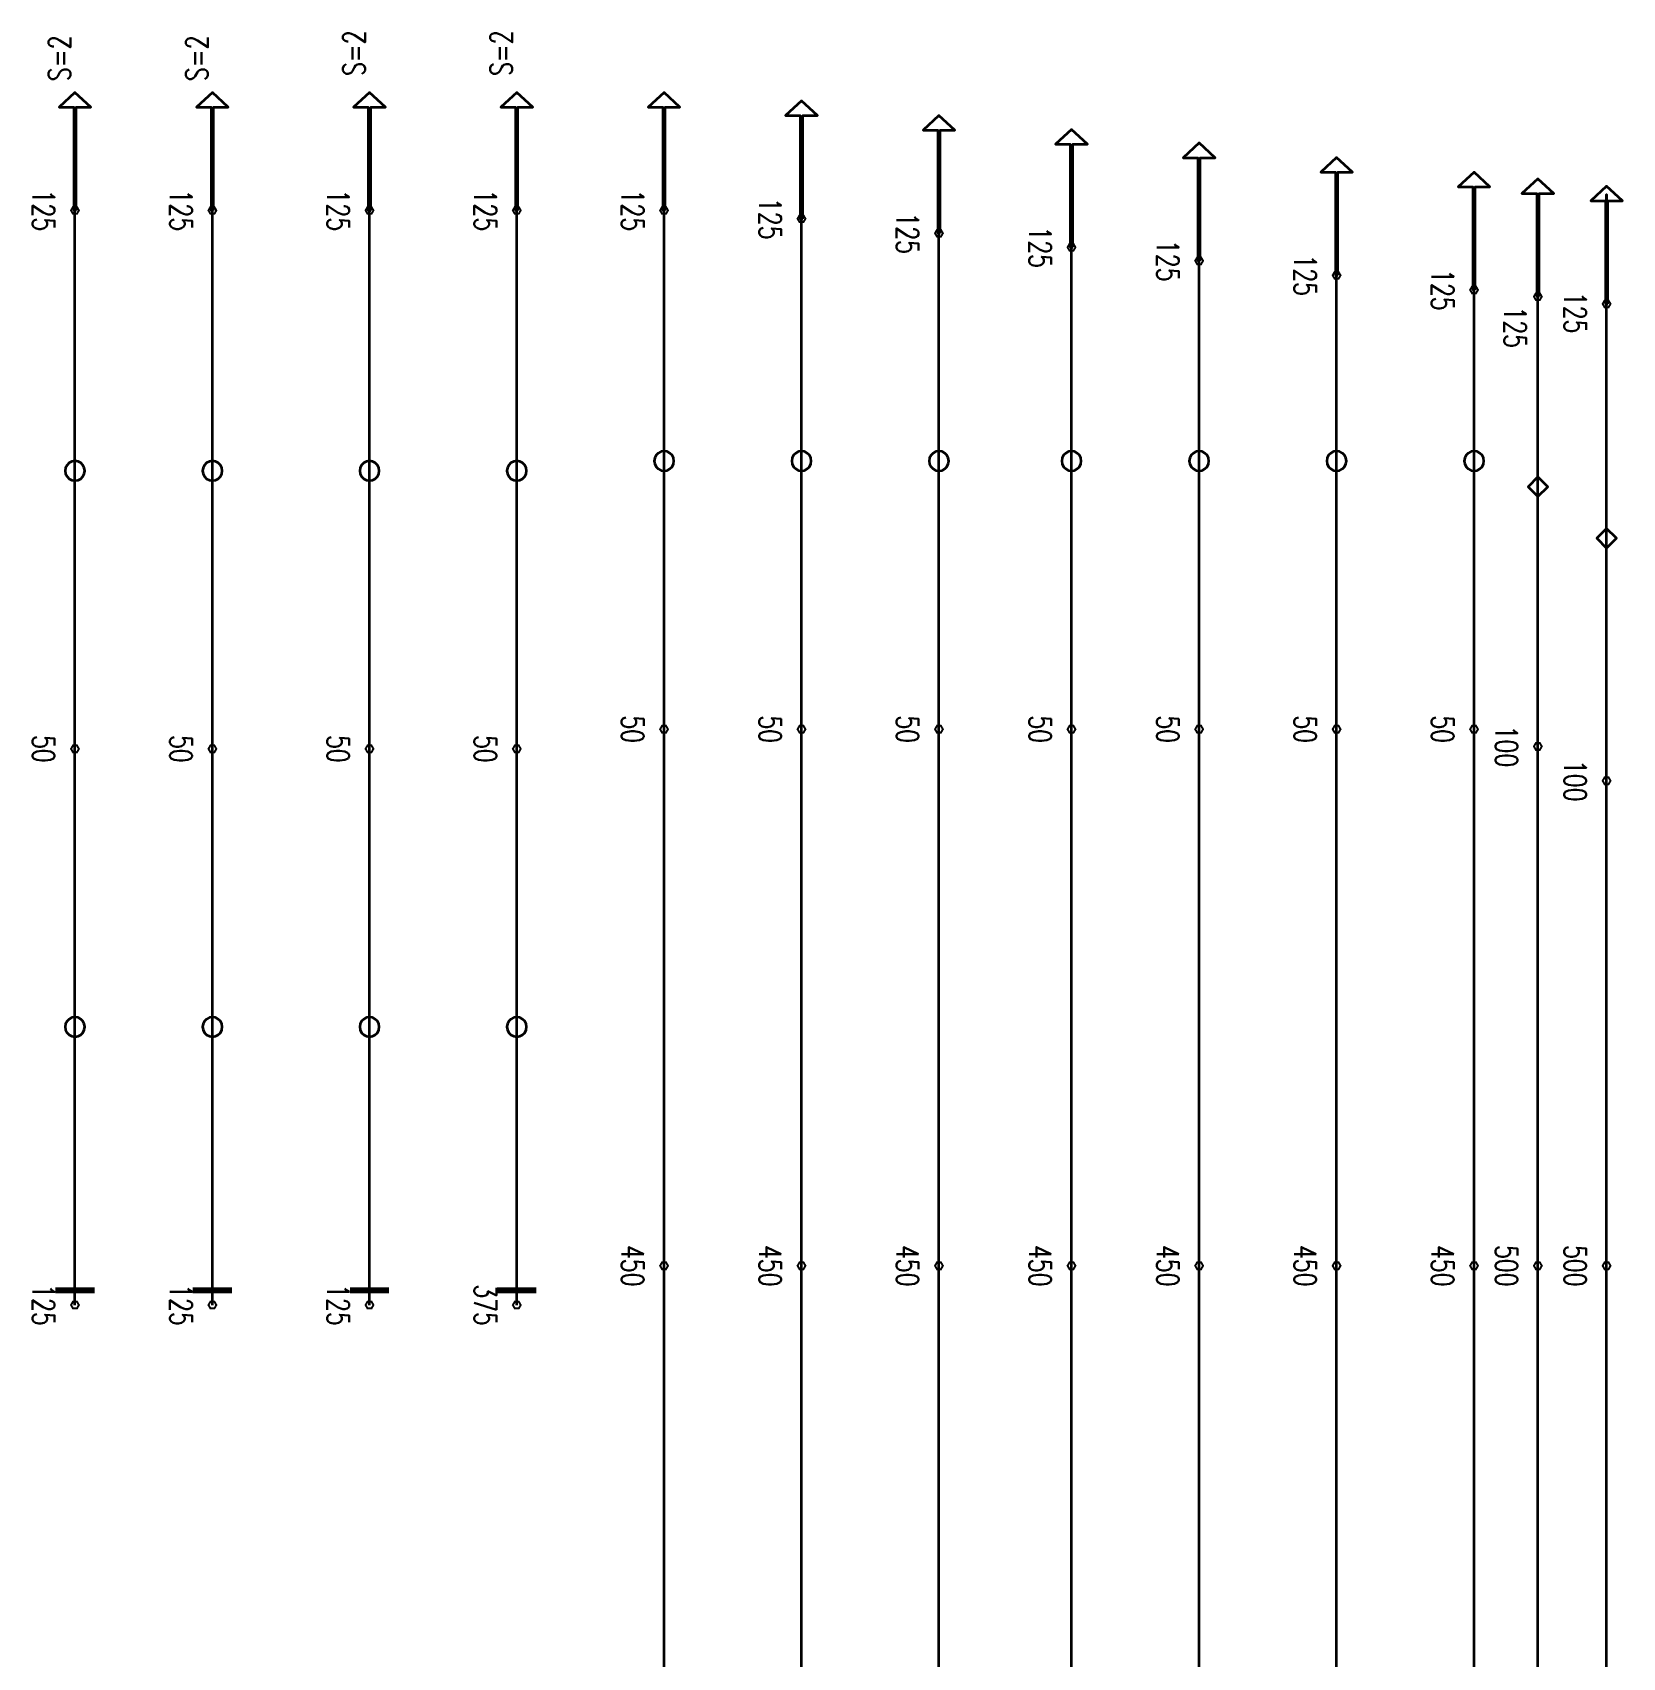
# Model space of a CAD drawing. Header units: millimetres. Extents: x 118516 to 587758, y -25561 to 50684.
# Drawn here: x 553967 to 570162, y 24210 to 40762 of the extents above; entities that cross this region are included whole.
import ezdxf

# ---------------------------------------------------------------- set-up
doc = ezdxf.new("R2010")
doc.units = ezdxf.units.MM
doc.layers.add('Current plane_Column', color=7, linetype='Continuous', true_color=0x4b00ff)
doc.layers.add('NDC_S-TENDON', color=6, linetype='Continuous', lineweight=35)
doc.layers.add('NDC_S_ANNO', color=7, linetype='Continuous', lineweight=20)
doc.styles.add('NDC_ANNO', font='', dxfattribs={"width": 0.8})
doc.styles.get('NDC_ANNO').set_extended_font_data('Dotum')

# ---------------------------------------------------------------- blocks, each defined once
blk = doc.blocks.new('HTB TDY')
at = {"layer": 'NDC_S-TENDON', "linetype": 'Continuous'}
for points, elevation in [([(45662, 29450), (45662, 30500), (45812, 30500), (45650, 30650), (45488, 30500), (45638, 30500), (45638, 29450)], 3622), ([(47062, 29450), (47062, 30500), (47212, 30500), (47050, 30650), (46888, 30500), (47038, 30500), (47038, 29450)], 3605), ([(48662, 29450), (48662, 30500), (48812, 30500), (48650, 30650), (48488, 30500), (48638, 30500), (48638, 29450)], 3575), ([(50162, 29450), (50162, 30500), (50312, 30500), (50150, 30650), (49988, 30500), (50138, 30500), (50138, 29450)], 3575), ([(51662, 29450), (51662, 30500), (51812, 30500), (51650, 30650), (51488, 30500), (51638, 30500), (51638, 29450)], 3575), ([(53062, 29365), (53062, 30415), (53212, 30415), (53050, 30565), (52888, 30415), (53038, 30415), (53038, 29365)], 3575), ([(54462, 29217), (54462, 30267), (54612, 30267), (54450, 30417), (54288, 30267), (54438, 30267), (54438, 29217)], 3575), ([(55812, 29074), (55812, 30124), (55962, 30124), (55800, 30274), (55638, 30124), (55788, 30124), (55788, 29074)], 3575), ([(57112, 28937), (57112, 29987), (57262, 29987), (57100, 30137), (56938, 29987), (57088, 29987), (57088, 28937)], 3575), ([(58512, 28789), (58512, 29839), (58662, 29839), (58500, 29989), (58338, 29839), (58488, 29839), (58488, 28789)], 3575), ([(59912, 28640), (59912, 29690), (60062, 29690), (59900, 29840), (59738, 29690), (59888, 29690), (59888, 28640)], 3575), ([(60562, 28572), (60562, 29622), (60712, 29622), (60550, 29772), (60388, 29622), (60538, 29622), (60538, 28572)], 3575), ([(61262, 28498), (61262, 29548), (61412, 29548), (61250, 29698), (61088, 29548), (61238, 29548), (61238, 28498)], 3575), ([(51650, 26797), (51681, 26802), (51709, 26817), (51731, 26839), (51745, 26867), (51750, 26897), (51745, 26928), (51731, 26956), (51709, 26978), (51681, 26993), (51650, 26997), (51619, 26993), (51591, 26978), (51569, 26956), (51555, 26928), (51550, 26897), (51555, 26867), (51569, 26839), (51591, 26817), (51619, 26802), (51650, 26797)], 3532), ([(53050, 26797), (53081, 26802), (53109, 26817), (53131, 26839), (53145, 26867), (53150, 26897), (53145, 26928), (53131, 26956), (53109, 26978), (53081, 26993), (53050, 26997), (53019, 26993), (52991, 26978), (52969, 26956), (52955, 26928), (52950, 26897), (52955, 26867), (52969, 26839), (52991, 26817), (53019, 26802), (53050, 26797)], 3532), ([(54450, 26797), (54481, 26802), (54509, 26817), (54531, 26839), (54545, 26867), (54550, 26897), (54545, 26928), (54531, 26956), (54509, 26978), (54481, 26993), (54450, 26997), (54419, 26993), (54391, 26978), (54369, 26956), (54355, 26928), (54350, 26897), (54355, 26867), (54369, 26839), (54391, 26817), (54419, 26802), (54450, 26797)], 3532), ([(55800, 26797), (55831, 26802), (55859, 26817), (55881, 26839), (55895, 26867), (55900, 26897), (55895, 26928), (55881, 26956), (55859, 26978), (55831, 26993), (55800, 26997), (55769, 26993), (55741, 26978), (55719, 26956), (55705, 26928), (55700, 26897), (55705, 26867), (55719, 26839), (55741, 26817), (55769, 26802), (55800, 26797)], 3532), ([(57100, 26797), (57131, 26802), (57159, 26817), (57181, 26839), (57195, 26867), (57200, 26897), (57195, 26928), (57181, 26956), (57159, 26978), (57131, 26993), (57100, 26997), (57069, 26993), (57041, 26978), (57019, 26956), (57005, 26928), (57000, 26897), (57005, 26867), (57019, 26839), (57041, 26817), (57069, 26802), (57100, 26797)], 3532), ([(58500, 26797), (58531, 26802), (58559, 26817), (58581, 26839), (58595, 26867), (58600, 26897), (58595, 26928), (58581, 26956), (58559, 26978), (58531, 26993), (58500, 26997), (58469, 26993), (58441, 26978), (58419, 26956), (58405, 26928), (58400, 26897), (58405, 26867), (58419, 26839), (58441, 26817), (58469, 26802), (58500, 26797)], 3532), ([(59900, 26797), (59931, 26802), (59959, 26817), (59981, 26839), (59995, 26867), (60000, 26897), (59995, 26928), (59981, 26956), (59959, 26978), (59931, 26993), (59900, 26997), (59869, 26993), (59841, 26978), (59819, 26956), (59805, 26928), (59800, 26897), (59805, 26867), (59819, 26839), (59841, 26817), (59869, 26802), (59900, 26797)], 3532), ([(45650, 26698), (45681, 26702), (45709, 26717), (45731, 26739), (45745, 26767), (45750, 26798), (45745, 26829), (45731, 26856), (45709, 26879), (45681, 26893), (45650, 26898), (45619, 26893), (45591, 26879), (45569, 26856), (45555, 26829), (45550, 26798), (45555, 26767), (45569, 26739), (45591, 26717), (45619, 26702), (45650, 26698)], 3579), ([(47050, 26698), (47081, 26702), (47109, 26717), (47131, 26739), (47145, 26767), (47150, 26798), (47145, 26829), (47131, 26856), (47109, 26879), (47081, 26893), (47050, 26898), (47019, 26893), (46991, 26879), (46969, 26856), (46955, 26829), (46950, 26798), (46955, 26767), (46969, 26739), (46991, 26717), (47019, 26702), (47050, 26698)], 3563), ([(48650, 26698), (48681, 26702), (48709, 26717), (48731, 26739), (48745, 26767), (48750, 26798), (48745, 26829), (48731, 26856), (48709, 26879), (48681, 26893), (48650, 26898), (48619, 26893), (48591, 26879), (48569, 26856), (48555, 26829), (48550, 26798), (48555, 26767), (48569, 26739), (48591, 26717), (48619, 26702), (48650, 26698)], 3532), ([(50150, 26698), (50181, 26702), (50209, 26717), (50231, 26739), (50245, 26767), (50250, 26798), (50245, 26829), (50231, 26856), (50209, 26879), (50181, 26893), (50150, 26898), (50119, 26893), (50091, 26879), (50069, 26856), (50055, 26829), (50050, 26798), (50055, 26767), (50069, 26739), (50091, 26717), (50119, 26702), (50150, 26698)], 3532), ([(60550, 26535), (60650, 26635), (60550, 26735), (60450, 26635), (60550, 26535)], 3362), ([(61250, 26010), (61350, 26110), (61250, 26210), (61150, 26110), (61250, 26010)], 3362), ([(45650, 21033), (45681, 21037), (45709, 21052), (45731, 21074), (45745, 21102), (45750, 21133), (45745, 21163), (45731, 21191), (45709, 21213), (45681, 21228), (45650, 21233), (45619, 21228), (45591, 21213), (45569, 21191), (45555, 21163), (45550, 21133), (45555, 21102), (45569, 21074), (45591, 21052), (45619, 21037), (45650, 21033)], 3579), ([(47050, 21033), (47081, 21037), (47109, 21052), (47131, 21074), (47145, 21102), (47150, 21133), (47145, 21163), (47131, 21191), (47109, 21213), (47081, 21228), (47050, 21233), (47019, 21228), (46991, 21213), (46969, 21191), (46955, 21163), (46950, 21133), (46955, 21102), (46969, 21074), (46991, 21052), (47019, 21037), (47050, 21033)], 3563), ([(48650, 21033), (48681, 21037), (48709, 21052), (48731, 21074), (48745, 21102), (48750, 21133), (48745, 21163), (48731, 21191), (48709, 21213), (48681, 21228), (48650, 21233), (48619, 21228), (48591, 21213), (48569, 21191), (48555, 21163), (48550, 21133), (48555, 21102), (48569, 21074), (48591, 21052), (48619, 21037), (48650, 21033)], 3532), ([(50150, 21033), (50181, 21037), (50209, 21052), (50231, 21074), (50245, 21102), (50250, 21133), (50245, 21163), (50231, 21191), (50209, 21213), (50181, 21228), (50150, 21233), (50119, 21228), (50091, 21213), (50069, 21191), (50055, 21163), (50050, 21133), (50055, 21102), (50069, 21074), (50091, 21052), (50119, 21037), (50150, 21033)], 3532)]:
    blk.add_lwpolyline(points, close=True, dxfattribs=dict(at, elevation=elevation))
for points, elevation in [([(45690, 29450, 20, 20, 0), (45670, 29485, 20, 20, 0), (45630, 29485, 20, 20, 0), (45610, 29450, 20, 20, 0), (45630, 29415, 20, 20, 0), (45670, 29415, 20, 20, 0)], 3622), ([(45690, 29450, 20, 20, 0), (45670, 29485, 20, 20, 0), (45630, 29485, 20, 20, 0), (45610, 29450, 20, 20, 0), (45630, 29415, 20, 20, 0), (45670, 29415, 20, 20, 0)], 3622), ([(47090, 29450, 20, 20, 0), (47070, 29485, 20, 20, 0), (47030, 29485, 20, 20, 0), (47010, 29450, 20, 20, 0), (47030, 29415, 20, 20, 0), (47070, 29415, 20, 20, 0)], 3605), ([(47090, 29450, 20, 20, 0), (47070, 29485, 20, 20, 0), (47030, 29485, 20, 20, 0), (47010, 29450, 20, 20, 0), (47030, 29415, 20, 20, 0), (47070, 29415, 20, 20, 0)], 3605), ([(48690, 29450, 20, 20, 0), (48670, 29485, 20, 20, 0), (48630, 29485, 20, 20, 0), (48610, 29450, 20, 20, 0), (48630, 29415, 20, 20, 0), (48670, 29415, 20, 20, 0)], 3575), ([(48690, 29450, 20, 20, 0), (48670, 29485, 20, 20, 0), (48630, 29485, 20, 20, 0), (48610, 29450, 20, 20, 0), (48630, 29415, 20, 20, 0), (48670, 29415, 20, 20, 0)], 3575), ([(50190, 29450, 20, 20, 0), (50170, 29485, 20, 20, 0), (50130, 29485, 20, 20, 0), (50110, 29450, 20, 20, 0), (50130, 29415, 20, 20, 0), (50170, 29415, 20, 20, 0)], 3575), ([(50190, 29450, 20, 20, 0), (50170, 29485, 20, 20, 0), (50130, 29485, 20, 20, 0), (50110, 29450, 20, 20, 0), (50130, 29415, 20, 20, 0), (50170, 29415, 20, 20, 0)], 3575), ([(51690, 29450, 20, 20, 0), (51670, 29485, 20, 20, 0), (51630, 29485, 20, 20, 0), (51610, 29450, 20, 20, 0), (51630, 29415, 20, 20, 0), (51670, 29415, 20, 20, 0)], 3575), ([(51690, 29450, 20, 20, 0), (51670, 29485, 20, 20, 0), (51630, 29485, 20, 20, 0), (51610, 29450, 20, 20, 0), (51630, 29415, 20, 20, 0), (51670, 29415, 20, 20, 0)], 3575), ([(53090, 29365, 20, 20, 0), (53070, 29400, 20, 20, 0), (53030, 29400, 20, 20, 0), (53010, 29365, 20, 20, 0), (53030, 29331, 20, 20, 0), (53070, 29331, 20, 20, 0)], 3575), ([(53090, 29365, 20, 20, 0), (53070, 29400, 20, 20, 0), (53030, 29400, 20, 20, 0), (53010, 29365, 20, 20, 0), (53030, 29331, 20, 20, 0), (53070, 29331, 20, 20, 0)], 3575), ([(54490, 29217, 20, 20, 0), (54470, 29252, 20, 20, 0), (54430, 29252, 20, 20, 0), (54410, 29217, 20, 20, 0), (54430, 29183, 20, 20, 0), (54470, 29183, 20, 20, 0)], 3575), ([(54490, 29217, 20, 20, 0), (54470, 29252, 20, 20, 0), (54430, 29252, 20, 20, 0), (54410, 29217, 20, 20, 0), (54430, 29183, 20, 20, 0), (54470, 29183, 20, 20, 0)], 3575), ([(55840, 29074, 20, 20, 0), (55820, 29109, 20, 20, 0), (55780, 29109, 20, 20, 0), (55760, 29074, 20, 20, 0), (55780, 29040, 20, 20, 0), (55820, 29040, 20, 20, 0)], 3575), ([(55840, 29074, 20, 20, 0), (55820, 29109, 20, 20, 0), (55780, 29109, 20, 20, 0), (55760, 29074, 20, 20, 0), (55780, 29040, 20, 20, 0), (55820, 29040, 20, 20, 0)], 3575), ([(57140, 28937, 20, 20, 0), (57120, 28971, 20, 20, 0), (57080, 28971, 20, 20, 0), (57060, 28937, 20, 20, 0), (57080, 28902, 20, 20, 0), (57120, 28902, 20, 20, 0)], 3575), ([(57140, 28937, 20, 20, 0), (57120, 28971, 20, 20, 0), (57080, 28971, 20, 20, 0), (57060, 28937, 20, 20, 0), (57080, 28902, 20, 20, 0), (57120, 28902, 20, 20, 0)], 3575), ([(58540, 28789, 20, 20, 0), (58520, 28823, 20, 20, 0), (58480, 28823, 20, 20, 0), (58460, 28789, 20, 20, 0), (58480, 28754, 20, 20, 0), (58520, 28754, 20, 20, 0)], 3575), ([(58540, 28789, 20, 20, 0), (58520, 28823, 20, 20, 0), (58480, 28823, 20, 20, 0), (58460, 28789, 20, 20, 0), (58480, 28754, 20, 20, 0), (58520, 28754, 20, 20, 0)], 3575), ([(59940, 28640, 20, 20, 0), (59920, 28675, 20, 20, 0), (59880, 28675, 20, 20, 0), (59860, 28640, 20, 20, 0), (59880, 28606, 20, 20, 0), (59920, 28606, 20, 20, 0)], 3575), ([(59940, 28640, 20, 20, 0), (59920, 28675, 20, 20, 0), (59880, 28675, 20, 20, 0), (59860, 28640, 20, 20, 0), (59880, 28606, 20, 20, 0), (59920, 28606, 20, 20, 0)], 3575), ([(60590, 28572, 20, 20, 0), (60570, 28606, 20, 20, 0), (60530, 28606, 20, 20, 0), (60510, 28572, 20, 20, 0), (60530, 28537, 20, 20, 0), (60570, 28537, 20, 20, 0)], 3575), ([(60590, 28572, 20, 20, 0), (60570, 28606, 20, 20, 0), (60530, 28606, 20, 20, 0), (60510, 28572, 20, 20, 0), (60530, 28537, 20, 20, 0), (60570, 28537, 20, 20, 0)], 3575), ([(61290, 28498, 20, 20, 0), (61270, 28532, 20, 20, 0), (61230, 28532, 20, 20, 0), (61210, 28498, 20, 20, 0), (61230, 28463, 20, 20, 0), (61270, 28463, 20, 20, 0)], 3575), ([(61290, 28498, 20, 20, 0), (61270, 28532, 20, 20, 0), (61230, 28532, 20, 20, 0), (61210, 28498, 20, 20, 0), (61230, 28463, 20, 20, 0), (61270, 28463, 20, 20, 0)], 3575), ([(51690, 24165, 20, 20, 0), (51670, 24200, 20, 20, 0), (51630, 24200, 20, 20, 0), (51610, 24165, 20, 20, 0), (51630, 24130, 20, 20, 0), (51670, 24130, 20, 20, 0)], 3500), ([(51690, 24165, 20, 20, 0), (51670, 24200, 20, 20, 0), (51630, 24200, 20, 20, 0), (51610, 24165, 20, 20, 0), (51630, 24130, 20, 20, 0), (51670, 24130, 20, 20, 0)], 3500), ([(53090, 24165, 20, 20, 0), (53070, 24200, 20, 20, 0), (53030, 24200, 20, 20, 0), (53010, 24165, 20, 20, 0), (53030, 24130, 20, 20, 0), (53070, 24130, 20, 20, 0)], 3500), ([(53090, 24165, 20, 20, 0), (53070, 24200, 20, 20, 0), (53030, 24200, 20, 20, 0), (53010, 24165, 20, 20, 0), (53030, 24130, 20, 20, 0), (53070, 24130, 20, 20, 0)], 3500), ([(54490, 24165, 20, 20, 0), (54470, 24200, 20, 20, 0), (54430, 24200, 20, 20, 0), (54410, 24165, 20, 20, 0), (54430, 24130, 20, 20, 0), (54470, 24130, 20, 20, 0)], 3500), ([(54490, 24165, 20, 20, 0), (54470, 24200, 20, 20, 0), (54430, 24200, 20, 20, 0), (54410, 24165, 20, 20, 0), (54430, 24130, 20, 20, 0), (54470, 24130, 20, 20, 0)], 3500), ([(55840, 24165, 20, 20, 0), (55820, 24200, 20, 20, 0), (55780, 24200, 20, 20, 0), (55760, 24165, 20, 20, 0), (55780, 24130, 20, 20, 0), (55820, 24130, 20, 20, 0)], 3500), ([(55840, 24165, 20, 20, 0), (55820, 24200, 20, 20, 0), (55780, 24200, 20, 20, 0), (55760, 24165, 20, 20, 0), (55780, 24130, 20, 20, 0), (55820, 24130, 20, 20, 0)], 3500), ([(57140, 24165, 20, 20, 0), (57120, 24200, 20, 20, 0), (57080, 24200, 20, 20, 0), (57060, 24165, 20, 20, 0), (57080, 24130, 20, 20, 0), (57120, 24130, 20, 20, 0)], 3500), ([(57140, 24165, 20, 20, 0), (57120, 24200, 20, 20, 0), (57080, 24200, 20, 20, 0), (57060, 24165, 20, 20, 0), (57080, 24130, 20, 20, 0), (57120, 24130, 20, 20, 0)], 3500), ([(58540, 24165, 20, 20, 0), (58520, 24200, 20, 20, 0), (58480, 24200, 20, 20, 0), (58460, 24165, 20, 20, 0), (58480, 24130, 20, 20, 0), (58520, 24130, 20, 20, 0)], 3500), ([(58540, 24165, 20, 20, 0), (58520, 24200, 20, 20, 0), (58480, 24200, 20, 20, 0), (58460, 24165, 20, 20, 0), (58480, 24130, 20, 20, 0), (58520, 24130, 20, 20, 0)], 3500), ([(59940, 24165, 20, 20, 0), (59920, 24200, 20, 20, 0), (59880, 24200, 20, 20, 0), (59860, 24165, 20, 20, 0), (59880, 24130, 20, 20, 0), (59920, 24130, 20, 20, 0)], 3500), ([(59940, 24165, 20, 20, 0), (59920, 24200, 20, 20, 0), (59880, 24200, 20, 20, 0), (59860, 24165, 20, 20, 0), (59880, 24130, 20, 20, 0), (59920, 24130, 20, 20, 0)], 3500), ([(45690, 23965, 20, 20, 0), (45670, 24000, 20, 20, 0), (45630, 24000, 20, 20, 0), (45610, 23965, 20, 20, 0), (45630, 23930, 20, 20, 0), (45670, 23930, 20, 20, 0)], 3547), ([(45690, 23965, 20, 20, 0), (45670, 24000, 20, 20, 0), (45630, 24000, 20, 20, 0), (45610, 23965, 20, 20, 0), (45630, 23930, 20, 20, 0), (45670, 23930, 20, 20, 0)], 3547), ([(47090, 23965, 20, 20, 0), (47070, 24000, 20, 20, 0), (47030, 24000, 20, 20, 0), (47010, 23965, 20, 20, 0), (47030, 23930, 20, 20, 0), (47070, 23930, 20, 20, 0)], 3530), ([(47090, 23965, 20, 20, 0), (47070, 24000, 20, 20, 0), (47030, 24000, 20, 20, 0), (47010, 23965, 20, 20, 0), (47030, 23930, 20, 20, 0), (47070, 23930, 20, 20, 0)], 3530), ([(48690, 23965, 20, 20, 0), (48670, 24000, 20, 20, 0), (48630, 24000, 20, 20, 0), (48610, 23965, 20, 20, 0), (48630, 23930, 20, 20, 0), (48670, 23930, 20, 20, 0)], 3500), ([(48690, 23965, 20, 20, 0), (48670, 24000, 20, 20, 0), (48630, 24000, 20, 20, 0), (48610, 23965, 20, 20, 0), (48630, 23930, 20, 20, 0), (48670, 23930, 20, 20, 0)], 3500), ([(50190, 23965, 20, 20, 0), (50170, 24000, 20, 20, 0), (50130, 24000, 20, 20, 0), (50110, 23965, 20, 20, 0), (50130, 23930, 20, 20, 0), (50170, 23930, 20, 20, 0)], 3500), ([(50190, 23965, 20, 20, 0), (50170, 24000, 20, 20, 0), (50130, 24000, 20, 20, 0), (50110, 23965, 20, 20, 0), (50130, 23930, 20, 20, 0), (50170, 23930, 20, 20, 0)], 3500), ([(60590, 23990, 20, 20, 0), (60570, 24025, 20, 20, 0), (60530, 24025, 20, 20, 0), (60510, 23990, 20, 20, 0), (60530, 23955, 20, 20, 0), (60570, 23955, 20, 20, 0)], 3200), ([(60590, 23990, 20, 20, 0), (60570, 24025, 20, 20, 0), (60530, 24025, 20, 20, 0), (60510, 23990, 20, 20, 0), (60530, 23955, 20, 20, 0), (60570, 23955, 20, 20, 0)], 3200), ([(61290, 23640, 20, 20, 0), (61270, 23675, 20, 20, 0), (61230, 23675, 20, 20, 0), (61210, 23640, 20, 20, 0), (61230, 23605, 20, 20, 0), (61270, 23605, 20, 20, 0)], 3200), ([(61290, 23640, 20, 20, 0), (61270, 23675, 20, 20, 0), (61230, 23675, 20, 20, 0), (61210, 23640, 20, 20, 0), (61230, 23605, 20, 20, 0), (61270, 23605, 20, 20, 0)], 3200), ([(51690, 18700, 20, 20, 0), (51670, 18735, 20, 20, 0), (51630, 18735, 20, 20, 0), (51610, 18700, 20, 20, 0), (51630, 18665, 20, 20, 0), (51670, 18665, 20, 20, 0)], 3650), ([(51690, 18700, 20, 20, 0), (51670, 18735, 20, 20, 0), (51630, 18735, 20, 20, 0), (51610, 18700, 20, 20, 0), (51630, 18665, 20, 20, 0), (51670, 18665, 20, 20, 0)], 3650), ([(51690, 18700, 20, 20, 0), (51670, 18735, 20, 20, 0), (51630, 18735, 20, 20, 0), (51610, 18700, 20, 20, 0), (51630, 18665, 20, 20, 0), (51670, 18665, 20, 20, 0)], 3650), ([(51690, 18700, 20, 20, 0), (51670, 18735, 20, 20, 0), (51630, 18735, 20, 20, 0), (51610, 18700, 20, 20, 0), (51630, 18665, 20, 20, 0), (51670, 18665, 20, 20, 0)], 3650), ([(53090, 18700, 20, 20, 0), (53070, 18735, 20, 20, 0), (53030, 18735, 20, 20, 0), (53010, 18700, 20, 20, 0), (53030, 18665, 20, 20, 0), (53070, 18665, 20, 20, 0)], 3650), ([(53090, 18700, 20, 20, 0), (53070, 18735, 20, 20, 0), (53030, 18735, 20, 20, 0), (53010, 18700, 20, 20, 0), (53030, 18665, 20, 20, 0), (53070, 18665, 20, 20, 0)], 3650), ([(53090, 18700, 20, 20, 0), (53070, 18735, 20, 20, 0), (53030, 18735, 20, 20, 0), (53010, 18700, 20, 20, 0), (53030, 18665, 20, 20, 0), (53070, 18665, 20, 20, 0)], 3650), ([(53090, 18700, 20, 20, 0), (53070, 18735, 20, 20, 0), (53030, 18735, 20, 20, 0), (53010, 18700, 20, 20, 0), (53030, 18665, 20, 20, 0), (53070, 18665, 20, 20, 0)], 3650), ([(54490, 18700, 20, 20, 0), (54470, 18735, 20, 20, 0), (54430, 18735, 20, 20, 0), (54410, 18700, 20, 20, 0), (54430, 18665, 20, 20, 0), (54470, 18665, 20, 20, 0)], 3650), ([(54490, 18700, 20, 20, 0), (54470, 18735, 20, 20, 0), (54430, 18735, 20, 20, 0), (54410, 18700, 20, 20, 0), (54430, 18665, 20, 20, 0), (54470, 18665, 20, 20, 0)], 3650), ([(54490, 18700, 20, 20, 0), (54470, 18735, 20, 20, 0), (54430, 18735, 20, 20, 0), (54410, 18700, 20, 20, 0), (54430, 18665, 20, 20, 0), (54470, 18665, 20, 20, 0)], 3650), ([(54490, 18700, 20, 20, 0), (54470, 18735, 20, 20, 0), (54430, 18735, 20, 20, 0), (54410, 18700, 20, 20, 0), (54430, 18665, 20, 20, 0), (54470, 18665, 20, 20, 0)], 3650), ([(55840, 18700, 20, 20, 0), (55820, 18735, 20, 20, 0), (55780, 18735, 20, 20, 0), (55760, 18700, 20, 20, 0), (55780, 18665, 20, 20, 0), (55820, 18665, 20, 20, 0)], 3650), ([(55840, 18700, 20, 20, 0), (55820, 18735, 20, 20, 0), (55780, 18735, 20, 20, 0), (55760, 18700, 20, 20, 0), (55780, 18665, 20, 20, 0), (55820, 18665, 20, 20, 0)], 3650), ([(55840, 18700, 20, 20, 0), (55820, 18735, 20, 20, 0), (55780, 18735, 20, 20, 0), (55760, 18700, 20, 20, 0), (55780, 18665, 20, 20, 0), (55820, 18665, 20, 20, 0)], 3650), ([(55840, 18700, 20, 20, 0), (55820, 18735, 20, 20, 0), (55780, 18735, 20, 20, 0), (55760, 18700, 20, 20, 0), (55780, 18665, 20, 20, 0), (55820, 18665, 20, 20, 0)], 3650), ([(57140, 18700, 20, 20, 0), (57120, 18735, 20, 20, 0), (57080, 18735, 20, 20, 0), (57060, 18700, 20, 20, 0), (57080, 18665, 20, 20, 0), (57120, 18665, 20, 20, 0)], 3650), ([(57140, 18700, 20, 20, 0), (57120, 18735, 20, 20, 0), (57080, 18735, 20, 20, 0), (57060, 18700, 20, 20, 0), (57080, 18665, 20, 20, 0), (57120, 18665, 20, 20, 0)], 3650), ([(57140, 18700, 20, 20, 0), (57120, 18735, 20, 20, 0), (57080, 18735, 20, 20, 0), (57060, 18700, 20, 20, 0), (57080, 18665, 20, 20, 0), (57120, 18665, 20, 20, 0)], 3650), ([(57140, 18700, 20, 20, 0), (57120, 18735, 20, 20, 0), (57080, 18735, 20, 20, 0), (57060, 18700, 20, 20, 0), (57080, 18665, 20, 20, 0), (57120, 18665, 20, 20, 0)], 3650), ([(58540, 18700, 20, 20, 0), (58520, 18735, 20, 20, 0), (58480, 18735, 20, 20, 0), (58460, 18700, 20, 20, 0), (58480, 18665, 20, 20, 0), (58520, 18665, 20, 20, 0)], 3650), ([(58540, 18700, 20, 20, 0), (58520, 18735, 20, 20, 0), (58480, 18735, 20, 20, 0), (58460, 18700, 20, 20, 0), (58480, 18665, 20, 20, 0), (58520, 18665, 20, 20, 0)], 3650), ([(58540, 18700, 20, 20, 0), (58520, 18735, 20, 20, 0), (58480, 18735, 20, 20, 0), (58460, 18700, 20, 20, 0), (58480, 18665, 20, 20, 0), (58520, 18665, 20, 20, 0)], 3650), ([(58540, 18700, 20, 20, 0), (58520, 18735, 20, 20, 0), (58480, 18735, 20, 20, 0), (58460, 18700, 20, 20, 0), (58480, 18665, 20, 20, 0), (58520, 18665, 20, 20, 0)], 3650), ([(59940, 18700, 20, 20, 0), (59920, 18735, 20, 20, 0), (59880, 18735, 20, 20, 0), (59860, 18700, 20, 20, 0), (59880, 18665, 20, 20, 0), (59920, 18665, 20, 20, 0)], 3650), ([(59940, 18700, 20, 20, 0), (59920, 18735, 20, 20, 0), (59880, 18735, 20, 20, 0), (59860, 18700, 20, 20, 0), (59880, 18665, 20, 20, 0), (59920, 18665, 20, 20, 0)], 3650), ([(59940, 18700, 20, 20, 0), (59920, 18735, 20, 20, 0), (59880, 18735, 20, 20, 0), (59860, 18700, 20, 20, 0), (59880, 18665, 20, 20, 0), (59920, 18665, 20, 20, 0)], 3650), ([(59940, 18700, 20, 20, 0), (59920, 18735, 20, 20, 0), (59880, 18735, 20, 20, 0), (59860, 18700, 20, 20, 0), (59880, 18665, 20, 20, 0), (59920, 18665, 20, 20, 0)], 3650), ([(60590, 18700, 20, 20, 0), (60570, 18735, 20, 20, 0), (60530, 18735, 20, 20, 0), (60510, 18700, 20, 20, 0), (60530, 18665, 20, 20, 0), (60570, 18665, 20, 20, 0)], 3600), ([(60590, 18700, 20, 20, 0), (60570, 18735, 20, 20, 0), (60530, 18735, 20, 20, 0), (60510, 18700, 20, 20, 0), (60530, 18665, 20, 20, 0), (60570, 18665, 20, 20, 0)], 3600), ([(60590, 18700, 20, 20, 0), (60570, 18735, 20, 20, 0), (60530, 18735, 20, 20, 0), (60510, 18700, 20, 20, 0), (60530, 18665, 20, 20, 0), (60570, 18665, 20, 20, 0)], 3600), ([(60590, 18700, 20, 20, 0), (60570, 18735, 20, 20, 0), (60530, 18735, 20, 20, 0), (60510, 18700, 20, 20, 0), (60530, 18665, 20, 20, 0), (60570, 18665, 20, 20, 0)], 3600), ([(61290, 18700, 20, 20, 0), (61270, 18735, 20, 20, 0), (61230, 18735, 20, 20, 0), (61210, 18700, 20, 20, 0), (61230, 18665, 20, 20, 0), (61270, 18665, 20, 20, 0)], 3600), ([(61290, 18700, 20, 20, 0), (61270, 18735, 20, 20, 0), (61230, 18735, 20, 20, 0), (61210, 18700, 20, 20, 0), (61230, 18665, 20, 20, 0), (61270, 18665, 20, 20, 0)], 3600), ([(61290, 18700, 20, 20, 0), (61270, 18735, 20, 20, 0), (61230, 18735, 20, 20, 0), (61210, 18700, 20, 20, 0), (61230, 18665, 20, 20, 0), (61270, 18665, 20, 20, 0)], 3600), ([(61290, 18700, 20, 20, 0), (61270, 18735, 20, 20, 0), (61230, 18735, 20, 20, 0), (61210, 18700, 20, 20, 0), (61230, 18665, 20, 20, 0), (61270, 18665, 20, 20, 0)], 3600), ([(45690, 18300, 20, 20, 0), (45670, 18335, 20, 20, 0), (45630, 18335, 20, 20, 0), (45610, 18300, 20, 20, 0), (45630, 18265, 20, 20, 0), (45670, 18265, 20, 20, 0)], 3622), ([(45690, 18300, 20, 20, 0), (45670, 18335, 20, 20, 0), (45630, 18335, 20, 20, 0), (45610, 18300, 20, 20, 0), (45630, 18265, 20, 20, 0), (45670, 18265, 20, 20, 0)], 3622), ([(47090, 18300, 20, 20, 0), (47070, 18335, 20, 20, 0), (47030, 18335, 20, 20, 0), (47010, 18300, 20, 20, 0), (47030, 18265, 20, 20, 0), (47070, 18265, 20, 20, 0)], 3605), ([(47090, 18300, 20, 20, 0), (47070, 18335, 20, 20, 0), (47030, 18335, 20, 20, 0), (47010, 18300, 20, 20, 0), (47030, 18265, 20, 20, 0), (47070, 18265, 20, 20, 0)], 3605), ([(48690, 18300, 20, 20, 0), (48670, 18335, 20, 20, 0), (48630, 18335, 20, 20, 0), (48610, 18300, 20, 20, 0), (48630, 18265, 20, 20, 0), (48670, 18265, 20, 20, 0)], 3575), ([(48690, 18300, 20, 20, 0), (48670, 18335, 20, 20, 0), (48630, 18335, 20, 20, 0), (48610, 18300, 20, 20, 0), (48630, 18265, 20, 20, 0), (48670, 18265, 20, 20, 0)], 3575), ([(50190, 18300, 20, 20, 0), (50170, 18335, 20, 20, 0), (50130, 18335, 20, 20, 0), (50110, 18300, 20, 20, 0), (50130, 18265, 20, 20, 0), (50170, 18265, 20, 20, 0)], 3575), ([(50190, 18300, 20, 20, 0), (50170, 18335, 20, 20, 0), (50130, 18335, 20, 20, 0), (50110, 18300, 20, 20, 0), (50130, 18265, 20, 20, 0), (50170, 18265, 20, 20, 0)], 3575)]:
    blk.add_lwpolyline(points, format="xyseb", close=True, dxfattribs=dict(at, elevation=elevation))
for points, elevation in [([(45450, 18450, 60, 60, 0), (45850, 18450, 60, 60, 0)], 3622), ([(46850, 18450, 60, 60, 0), (47250, 18450, 60, 60, 0)], 3605), ([(48450, 18450, 60, 60, 0), (48850, 18450, 60, 60, 0)], 3575), ([(49950, 18450, 60, 60, 0), (50350, 18450, 60, 60, 0)], 3575)]:
    blk.add_lwpolyline(points, format="xyseb", dxfattribs=dict(at, elevation=elevation))
for points in [[(61250, 18700, 3600), (61250, 19359, 3582), (61250, 20017, 3529), (61250, 20676, 3440), (61250, 21664, 3307), (61250, 22652, 3227), (61250, 23640, 3200), (61250, 24628, 3225), (61250, 25616, 3300), (61250, 26604, 3425), (61250, 27263, 3508), (61250, 29611, 3546), (61250, 28498, 3528)], [(45650, 18300, 3622), (45650, 19055, 3619), (45650, 19811, 3609), (45650, 20566, 3592), (45650, 21699, 3567), (45650, 22832, 3552), (45650, 23965, 3547), (45650, 25098, 3552), (45650, 26231, 3567), (45650, 27364, 3592), (45650, 28119, 3609), (45650, 28875, 3619), (45650, 29450, 47)], [(47050, 18300, 3605), (47050, 19055, 3602), (47050, 19811, 3592), (47050, 20566, 3575), (47050, 21699, 3550), (47050, 22832, 3535), (47050, 23965, 3530), (47050, 25098, 3535), (47050, 26231, 3550), (47050, 27364, 3575), (47050, 28119, 3592), (47050, 28875, 3602), (47050, 29450, 30)], [(48650, 18300, 3575), (48650, 19055, 3572), (48650, 19811, 3562), (48650, 20566, 3545), (48650, 21699, 3520), (48650, 22832, 3505), (48650, 23965, 3500), (48650, 25098, 3505), (48650, 26231, 3520), (48650, 27364, 3545), (48650, 28119, 3562), (48650, 28875, 3572), (48650, 29450, 0)], [(50150, 18300, 3575), (50150, 19055, 3572), (50150, 19811, 3562), (50150, 20566, 3545), (50150, 21699, 3520), (50150, 22832, 3505), (50150, 23965, 3500), (50150, 25098, 3505), (50150, 26231, 3520), (50150, 27364, 3545), (50150, 28119, 3562), (50150, 28875, 3572), (50150, 29450, 0)], [(51650, 18700, 3650), (51650, 19429, 3643), (51650, 20157, 3623), (51650, 20886, 3590), (51650, 21979, 3540), (51650, 23072, 3510), (51650, 24165, 3500), (51650, 25258, 3505), (51650, 26351, 3520), (51650, 27444, 3545), (51650, 28173, 3562), (51650, 28901, 3572), (51650, 29450, 3574)], [(53050, 18700, 3650), (53050, 19429, 3643), (53050, 20157, 3623), (53050, 20886, 3590), (53050, 21979, 3540), (53050, 23072, 3510), (53050, 24165, 3500), (53050, 25258, 3505), (53050, 26351, 3520), (53050, 27444, 3545), (53050, 28173, 3562), (53050, 28901, 3572), (53050, 29365, 3574)], [(54450, 18700, 3650), (54450, 19429, 3643), (54450, 20157, 3623), (54450, 20886, 3590), (54450, 21979, 3540), (54450, 23072, 3510), (54450, 24165, 3500), (54450, 25258, 3505), (54450, 26351, 3520), (54450, 27444, 3545), (54450, 28173, 3562), (54450, 28489, 3570), (54450, 29217, 3573)], [(55800, 18700, 3650), (55800, 19429, 3643), (55800, 20157, 3623), (55800, 20886, 3590), (55800, 21979, 3540), (55800, 23072, 3510), (55800, 24165, 3500), (55800, 25258, 3505), (55800, 26351, 3520), (55800, 27444, 3545), (55800, 28173, 3562), (55800, 28346, 3569), (55800, 29074, 3572)], [(57100, 18700, 3650), (57100, 19429, 3643), (57100, 20157, 3623), (57100, 20886, 3590), (57100, 21979, 3540), (57100, 23072, 3510), (57100, 24165, 3500), (57100, 25258, 3505), (57100, 26351, 3520), (57100, 27444, 3545), (57100, 28173, 3562), (57100, 28901, 3572), (57100, 28937, 3572)], [(58500, 18700, 3650), (58500, 19429, 3643), (58500, 20157, 3623), (58500, 20886, 3590), (58500, 21979, 3540), (58500, 23072, 3510), (58500, 24165, 3500), (58500, 25258, 3505), (58500, 26351, 3520), (58500, 27444, 3545), (58500, 28173, 3562), (58500, 28901, 3572), (58500, 28789, 3570)], [(59900, 18700, 3650), (59900, 19429, 3643), (59900, 20157, 3623), (59900, 20886, 3590), (59900, 21979, 3540), (59900, 23072, 3510), (59900, 24165, 3500), (59900, 25258, 3505), (59900, 26351, 3520), (59900, 27444, 3545), (59900, 28173, 3562), (59900, 28901, 3572), (59900, 28640, 3568)], [(60550, 18700, 3600), (60550, 19405, 3582), (60550, 20111, 3529), (60550, 20816, 3440), (60550, 21874, 3307), (60550, 22932, 3227), (60550, 23990, 3200), (60550, 25048, 3225), (60550, 26106, 3300), (60550, 27164, 3425), (60550, 27869, 3508), (60550, 28575, 3558), (60550, 28572, 3558)], [(51650, 9700, 3650), (51650, 10300, 3643), (51650, 10900, 3623), (51650, 11500, 3590), (51650, 12175, 3551), (51650, 12850, 3522), (51650, 13525, 3506), (51650, 14200, 3500), (51650, 14875, 3506), (51650, 15550, 3522), (51650, 16225, 3551), (51650, 16900, 3590), (51650, 17500, 3623), (51650, 18100, 3643), (51650, 18700, 3650)], [(53050, 9700, 3650), (53050, 10300, 3643), (53050, 10900, 3623), (53050, 11500, 3590), (53050, 12175, 3551), (53050, 12850, 3522), (53050, 13525, 3506), (53050, 14200, 3500), (53050, 14875, 3506), (53050, 15550, 3522), (53050, 16225, 3551), (53050, 16900, 3590), (53050, 17500, 3623), (53050, 18100, 3643), (53050, 18700, 3650)], [(54450, 9700, 3650), (54450, 10300, 3643), (54450, 10900, 3623), (54450, 11500, 3590), (54450, 12175, 3551), (54450, 12850, 3522), (54450, 13525, 3506), (54450, 14200, 3500), (54450, 14875, 3506), (54450, 15550, 3522), (54450, 16225, 3551), (54450, 16900, 3590), (54450, 17500, 3623), (54450, 18100, 3643), (54450, 18700, 3650)], [(55800, 9700, 3650), (55800, 10300, 3643), (55800, 10900, 3623), (55800, 11500, 3590), (55800, 12175, 3551), (55800, 12850, 3522), (55800, 13525, 3506), (55800, 14200, 3500), (55800, 14875, 3506), (55800, 15550, 3522), (55800, 16225, 3551), (55800, 16900, 3590), (55800, 17500, 3623), (55800, 18100, 3643), (55800, 18700, 3650)], [(57100, 9700, 3650), (57100, 10300, 3643), (57100, 10900, 3623), (57100, 11500, 3590), (57100, 12175, 3551), (57100, 12850, 3522), (57100, 13525, 3506), (57100, 14200, 3500), (57100, 14875, 3506), (57100, 15550, 3522), (57100, 16225, 3551), (57100, 16900, 3590), (57100, 17500, 3623), (57100, 18100, 3643), (57100, 18700, 3650)], [(58500, 9700, 3650), (58500, 10300, 3643), (58500, 10900, 3623), (58500, 11500, 3590), (58500, 12175, 3551), (58500, 12850, 3522), (58500, 13525, 3506), (58500, 14200, 3500), (58500, 14875, 3506), (58500, 15550, 3522), (58500, 16225, 3551), (58500, 16900, 3590), (58500, 17500, 3623), (58500, 18100, 3643), (58500, 18700, 3650)], [(59900, 9700, 3650), (59900, 10300, 3643), (59900, 10900, 3623), (59900, 11500, 3590), (59900, 12175, 3551), (59900, 12850, 3522), (59900, 13525, 3506), (59900, 14200, 3500), (59900, 14875, 3506), (59900, 15550, 3522), (59900, 16225, 3551), (59900, 16900, 3590), (59900, 17500, 3623), (59900, 18100, 3643), (59900, 18700, 3650)], [(60550, 9700, 3600), (60550, 10300, 3582), (60550, 10900, 3529), (60550, 11500, 3440), (60550, 12175, 3335), (60550, 12850, 3260), (60550, 13525, 3215), (60550, 14200, 3200), (60550, 14875, 3215), (60550, 15550, 3260), (60550, 16225, 3335), (60550, 16900, 3440), (60550, 17500, 3529), (60550, 18100, 3582), (60550, 18700, 3600)], [(61250, 9700, 3600), (61250, 10300, 3582), (61250, 10900, 3529), (61250, 11500, 3440), (61250, 12175, 3335), (61250, 12850, 3260), (61250, 13525, 3215), (61250, 14200, 3200), (61250, 14875, 3215), (61250, 15550, 3260), (61250, 16225, 3335), (61250, 16900, 3440), (61250, 17500, 3529), (61250, 18100, 3582), (61250, 18700, 3600)]]:
    blk.add_polyline3d(points, dxfattribs=at)
at = {"layer": 'NDC_S_ANNO', "linetype": 'Continuous', "char_height": 225, "attachment_point": 5, "line_spacing_factor": 0.75, "style": 'NDC_ANNO'}
for s, insert, rotation in [('\\FSTANDARD.shx;S=2', (45492, 30999, 172), 90), ('\\FSTANDARD.shx;S=2', (46892, 30999, 155), 90), ('\\FSTANDARD.shx;S=2', (48492, 31051, 125), 90), ('\\FSTANDARD.shx;S=2', (49992, 31051, 125), 90), ('\\FSTANDARD.shx;125', (45330, 29450, 47), 270), ('\\FSTANDARD.shx;125', (46730, 29450, 30), 270), ('\\FSTANDARD.shx;125', (48330, 29450), 270), ('\\FSTANDARD.shx;125', (49830, 29450), 270), ('\\FSTANDARD.shx;125', (51330, 29450, 3574), 270), ('\\FSTANDARD.shx;125', (52730, 29365, 3574), 270), ('\\FSTANDARD.shx;125', (54130, 29217, 3573), 270), ('\\FSTANDARD.shx;125', (55480, 29074, 3572), 270), ('\\FSTANDARD.shx;125', (56780, 28937, 3572), 270), ('\\FSTANDARD.shx;125', (58180, 28789, 3570), 270), ('\\FSTANDARD.shx;125', (59580, 28640, 3568), 270), ('\\FSTANDARD.shx;125', (60930, 28408, 3528), 270), ('\\FSTANDARD.shx;125', (60318, 28259, 3569), 270), ('\\FSTANDARD.shx;50', (51330, 24165, 3500), 270), ('\\FSTANDARD.shx;50', (52730, 24165, 3500), 270), ('\\FSTANDARD.shx;50', (54130, 24165, 3500), 270), ('\\FSTANDARD.shx;50', (55480, 24165, 3500), 270), ('\\FSTANDARD.shx;50', (56780, 24165, 3500), 270), ('\\FSTANDARD.shx;50', (58180, 24165, 3500), 270), ('\\FSTANDARD.shx;50', (59580, 24165, 3500), 270), ('\\FSTANDARD.shx;50', (45330, 23965, 3547), 270), ('\\FSTANDARD.shx;50', (46730, 23965, 3530), 270), ('\\FSTANDARD.shx;50', (48330, 23965, 3500), 270), ('\\FSTANDARD.shx;50', (49830, 23965, 3500), 270), ('\\FSTANDARD.shx;100', (60230, 23990, 3200), 270), ('\\FSTANDARD.shx;100', (60930, 23640, 3200), 270), ('\\FSTANDARD.shx;450', (51330, 18700, 3650), 270), ('\\FSTANDARD.shx;450', (52730, 18700, 3650), 270), ('\\FSTANDARD.shx;450', (54130, 18700, 3650), 270), ('\\FSTANDARD.shx;450', (55480, 18700, 3650), 270), ('\\FSTANDARD.shx;450', (56780, 18700, 3650), 270), ('\\FSTANDARD.shx;450', (58180, 18700, 3650), 270), ('\\FSTANDARD.shx;450', (59580, 18700, 3650), 270), ('\\FSTANDARD.shx;500', (60230, 18700, 3600), 270), ('\\FSTANDARD.shx;500', (60930, 18700, 3600), 270), ('\\FSTANDARD.shx;125', (45330, 18300, 3622), 270), ('\\FSTANDARD.shx;125', (46730, 18300, 3605), 270), ('\\FSTANDARD.shx;125', (48330, 18300, 3575), 270), ('\\FSTANDARD.shx;375', (49830, 18300, 3575), 270)]:
    blk.add_mtext(s, dxfattribs=dict(at, insert=insert, rotation=rotation))

msp = doc.modelspace()

# ---------------------------------------------------------------- block references
at = {"layer": 'Current plane_Column'}
msp.add_blockref('HTB TDY', (508750, 9500), dxfattribs=at)

doc.saveas('drawing.dxf')
